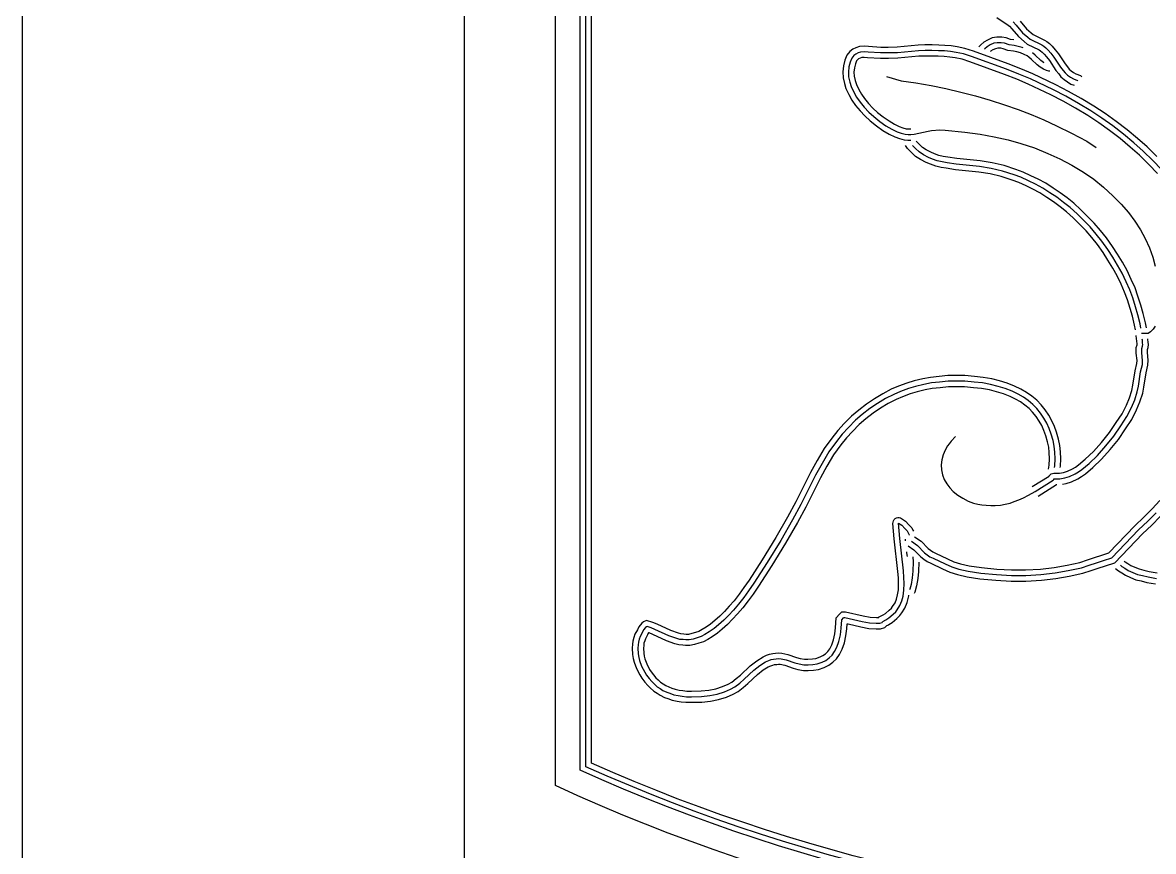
# Model space of a CAD drawing. Header units: millimetres. Extents: x 0 to 915, y 0 to 2130.
# Drawn here: x 0 to 403.2, y 730.9 to 1026.4 of the extents above; entities that cross this region are included whole.
import ezdxf

# ---------------------------------------------------------------- set-up
doc = ezdxf.new("R2010")
doc.units = ezdxf.units.MM
doc.layers.add('CUT', color=1, linetype='CONTINUOUS')
doc.layers.add('ENGRAVE', color=5, linetype='CONTINUOUS')

msp = doc.modelspace()

# ---------------------------------------------------------------- linework, layer by layer
at = {"layer": 'CUT'}
msp.add_lwpolyline([(0, 2130.15), (915.15, 2130.15), (915.15, 0), (0, 0)], close=True, dxfattribs=at)
at = {"layer": 'ENGRAVE'}
msp.add_line((314.873, 841.643), (314.808, 842.218), dxfattribs=at)
msp.add_lwpolyline([(157.575, 1895.075), (757.575, 1895.075), (757.575, 235.075), (157.575, 235.075)], close=True, dxfattribs=at)
for points in [[(190.006, 1859.98), (725.144, 1859.98), (725.144, 754.361, -0.2196524), (190.006, 754.361)], [(198.806, 1850.55), (716.344, 1850.55), (716.344, 759.828, -0.2149113), (198.806, 759.828)], [(200.806, 1848.55), (714.344, 1848.55), (714.344, 761.122, -0.2138353), (200.806, 761.122)], [(202.806, 1846.55), (712.344, 1846.55), (712.344, 762.419, -0.2127538), (202.806, 762.419)]]:
    msp.add_lwpolyline(points, format="xyb", close=True, dxfattribs=at)
for points in [[(347.388, 1028.208), (351.388, 1025.542), (351.9, 1025.176), (352.751, 1024.239), (355.159, 1021.412), (357.143, 1019.649), (358.266, 1018.776), (362.461, 1016.678), (362.96, 1016.393), (363.514, 1015.918), (364.297, 1015.222), (365.099, 1014.242), (366.153, 1012.9), (368.503, 1009.324), (369.469, 1008.144), (370.279, 1007.103), (371.418, 1006.09), (372.587, 1005.272), (373.834, 1004.523), (375.005, 1004.116)], [(353.236, 1026.679), (354.253, 1025.561), (356.592, 1022.815), (358.422, 1021.188), (359.338, 1020.476), (363.406, 1018.442), (364.117, 1018.035), (364.829, 1017.425), (365.744, 1016.611), (366.66, 1015.493), (367.778, 1014.069), (370.117, 1010.51), (371.033, 1009.391), (371.744, 1008.476), (372.66, 1007.662), (373.677, 1006.95), (374.694, 1006.34), (376.117, 1005.832), (376.321, 1005.628)], [(355.755, 1026.882), (358.024, 1024.217), (359.702, 1022.726), (360.409, 1022.176), (364.35, 1020.206), (365.275, 1019.677), (366.144, 1018.932), (367.192, 1018.001), (368.22, 1016.744), (369.403, 1015.238), (371.731, 1011.695), (372.596, 1010.638), (373.21, 1009.849), (373.902, 1009.234), (374.766, 1008.629), (375.553, 1008.157), (377.214, 1007.564), (377.735, 1007.043)], [(353.523, 1020.264), (352.281, 1020.402), (350.706, 1020.993), (349.13, 1021.256), (347.376, 1021.256), (345.727, 1020.981), (344.062, 1020.213), (342.793, 1019.451), (341.694, 1018.474), (341.071, 1017.852), (340.966, 1017.676)], [(404.493, 978.658), (400.966, 982.081), (397.553, 985.08), (393.839, 988.175), (389.914, 991.171), (385.997, 993.954), (381.97, 996.639), (377.536, 999.32), (373.007, 1001.893), (368.468, 1004.266), (360.252, 1008.168), (356.013, 1009.926), (351.502, 1011.669), (339.041, 1016.265), (336.038, 1017.231), (333.234, 1017.77), (331.106, 1018.089), (328.87, 1018.302), (326.683, 1018.406), (324.296, 1018.51), (321.769, 1018.51), (319.336, 1018.404), (311.822, 1017.693), (308.662, 1017.595), (306.016, 1017.595), (301.613, 1017.895), (300.038, 1018.007), (298.424, 1017.873), (297.147, 1017.447), (296.066, 1016.906), (294.989, 1016.137), (293.94, 1014.789), (293.16, 1012.968), (292.685, 1010.952), (292.45, 1008.833), (292.571, 1006.775), (293.031, 1004.706), (293.606, 1002.865), (294.609, 1000.748), (295.709, 998.766), (297.038, 996.884), (298.653, 994.946), (300.364, 993.129), (302.191, 991.409), (304.448, 989.582), (306.801, 987.977), (308.969, 986.676), (311.08, 985.677), (312.658, 985.113), (314.325, 984.637), (315.722, 984.51), (316.728, 984.51)], [(406.117, 974.001), (403.067, 977.256), (399.609, 980.611), (396.253, 983.561), (392.592, 986.611), (388.728, 989.561), (384.863, 992.306), (380.897, 994.95), (376.524, 997.595), (372.05, 1000.137), (367.575, 1002.476), (359.439, 1006.34), (355.27, 1008.069), (350.795, 1009.798), (338.389, 1014.374), (335.541, 1015.289), (332.897, 1015.798), (330.863, 1016.103), (328.728, 1016.306), (326.592, 1016.408), (324.253, 1016.51), (321.812, 1016.51), (319.473, 1016.408), (311.948, 1015.696), (308.694, 1015.595), (305.948, 1015.595), (301.473, 1015.9), (300.05, 1016.001), (298.829, 1015.9), (297.914, 1015.595), (297.1, 1015.188), (296.389, 1014.679), (295.677, 1013.764), (295.067, 1012.34), (294.66, 1010.611), (294.456, 1008.781), (294.558, 1007.052), (294.965, 1005.222), (295.473, 1003.595), (296.389, 1001.662), (297.406, 999.832), (298.626, 998.103), (300.151, 996.272), (301.778, 994.544), (303.507, 992.917), (305.643, 991.188), (307.88, 989.662), (309.914, 988.442), (311.846, 987.527), (313.27, 987.018), (314.694, 986.611), (315.812, 986.51), (316.728, 986.51), (317.948, 986.611), (322.931, 987.73), (324.05, 987.933), (327.1, 988.137), (328.931, 988.035), (336.05, 987.323), (341.439, 986.611), (346.422, 985.696), (351.406, 984.578), (355.982, 983.256), (360.863, 981.73), (365.643, 979.798), (369.914, 977.866), (374.185, 975.628), (378.253, 973.086), (382.016, 970.544), (385.473, 967.696), (388.829, 964.645), (391.778, 961.696), (394.321, 958.747), (396.66, 955.595), (398.592, 952.544), (400.321, 949.391), (401.846, 946.137), (403.067, 942.781), (403.88, 939.527)], [(356.803, 1017.393), (356.49, 1017.527), (355.067, 1017.933), (353.643, 1018.239), (351.812, 1018.442), (350.185, 1019.052), (348.965, 1019.256), (347.541, 1019.256), (346.321, 1019.052), (344.999, 1018.442), (343.982, 1017.832), (343.067, 1017.018), (342.981, 1016.933)], [(366.305, 1009.045), (365.919, 1009.142), (365.148, 1009.335), (364.069, 1009.874), (362.883, 1010.586), (361.816, 1011.416), (359.733, 1013.29), (358.872, 1014.056), (358.189, 1014.587), (357.101, 1015.089), (355.819, 1015.638), (354.582, 1015.992), (353.322, 1016.262), (351.344, 1016.482), (349.665, 1017.111), (348.799, 1017.256), (347.707, 1017.256), (346.915, 1017.124), (345.935, 1016.671), (345.171, 1016.213), (345.101, 1016.151)], [(404.64, 972.653), (401.64, 975.853), (398.251, 979.142), (394.952, 982.041), (391.345, 985.048), (387.541, 987.95), (383.729, 990.659), (379.824, 993.262), (375.513, 995.869), (371.092, 998.381), (366.682, 1000.686), (358.627, 1004.512), (354.526, 1006.212), (350.089, 1007.927), (337.736, 1012.483), (335.044, 1013.348), (332.56, 1013.826), (330.62, 1014.117), (328.585, 1014.311), (326.501, 1014.41), (324.21, 1014.51), (321.856, 1014.51), (319.611, 1014.412), (312.073, 1013.699), (308.725, 1013.595), (305.88, 1013.595), (301.334, 1013.904), (300.061, 1013.995), (299.234, 1013.926), (298.681, 1013.742), (298.135, 1013.469), (297.788, 1013.221), (297.414, 1012.739), (296.973, 1011.713), (296.634, 1010.271), (296.463, 1008.729), (296.545, 1007.33), (296.899, 1005.738), (297.341, 1004.324), (298.168, 1002.577), (299.102, 1000.897), (300.214, 999.322), (301.649, 997.599), (303.193, 995.959), (304.824, 994.424), (306.837, 992.794), (308.959, 991.347), (310.859, 990.207), (312.612, 989.377), (313.882, 988.923), (315.062, 988.586), (315.903, 988.51), (316.728, 988.51)], [(364.255, 1012.095), (364.016, 1012.239), (363.1, 1012.95), (361.067, 1014.781), (360.102, 1015.633)], [(308.083, 1007.256), (313.27, 1005.628), (318.558, 1004.917), (323.948, 1004.001), (329.236, 1002.883), (334.524, 1001.662), (339.812, 1000.34), (344.999, 998.815), (350.185, 997.086), (354.965, 995.459), (359.643, 993.628), (364.219, 991.696), (368.694, 989.662), (374.083, 987.018), (379.473, 984.171), (382.829, 981.832)], [(400.756, 917.612), (400.449, 919.397), (399.609, 922.756), (398.777, 925.668), (397.74, 928.882), (396.686, 931.833), (395.326, 934.867), (393.861, 938.007), (392.18, 940.949), (390.429, 943.833), (388.657, 946.647), (386.455, 949.688), (384.376, 952.286), (382.169, 954.913), (377.399, 959.684), (374.869, 962.003), (372.452, 963.894), (369.951, 965.77), (367.449, 967.438), (364.827, 969.116), (362.09, 970.59), (359.581, 971.844), (356.74, 973.107), (354.202, 974.059), (350.003, 975.424), (345.794, 976.371), (341.502, 977.104), (333.149, 977.918), (329.971, 978.415), (328.317, 978.707), (326.749, 979.076), (325.184, 979.628), (323.874, 980.189), (322.208, 981.023), (320.917, 981.883), (319.77, 982.942), (318.68, 984.126)], [(396.823, 916.882), (396.532, 918.571), (395.744, 921.721), (394.949, 924.504), (393.952, 927.595), (392.972, 930.339), (391.688, 933.203), (390.306, 936.165), (388.733, 938.918), (387.026, 941.729), (385.341, 944.406), (383.271, 947.264), (381.282, 949.75), (379.218, 952.208), (374.632, 956.794), (372.281, 958.949), (370.02, 960.719), (367.64, 962.504), (365.261, 964.09), (362.798, 965.666), (360.247, 967.04), (357.874, 968.226), (355.224, 969.404), (352.881, 970.282), (348.944, 971.562), (345.017, 972.445), (340.97, 973.136), (332.645, 973.949), (329.315, 974.469), (327.511, 974.787), (325.622, 975.232), (323.729, 975.9), (322.191, 976.559), (320.196, 977.556), (318.436, 978.73), (316.939, 980.111), (315.58, 981.584), (315.099, 982.258), (314.862, 982.59)], [(398.746, 917.501), (398.49, 918.984), (397.677, 922.239), (396.863, 925.086), (395.846, 928.239), (394.829, 931.086), (393.507, 934.035), (392.083, 937.086), (390.456, 939.933), (388.728, 942.781), (386.999, 945.527), (384.863, 948.476), (382.829, 951.018), (380.694, 953.561), (376.016, 958.239), (373.575, 960.476), (371.236, 962.306), (368.795, 964.137), (366.355, 965.764), (363.812, 967.391), (361.168, 968.815), (358.728, 970.035), (355.982, 971.256), (353.541, 972.171), (349.473, 973.493), (345.406, 974.408), (341.236, 975.12), (332.897, 975.933), (329.643, 976.442), (327.914, 976.747), (326.185, 977.154), (324.456, 977.764), (323.033, 978.374), (321.202, 979.289), (319.677, 980.306), (318.355, 981.527), (317.439, 982.518), (317.347, 982.619)], [(403.88, 918.171), (403.168, 917.154), (402.151, 916.137), (401.338, 915.628), (398.999, 915.527)], [(332.694, 878.815), (331.168, 877.188), (330.355, 876.272), (329.846, 875.561), (328.931, 873.933), (328.219, 872.306), (327.812, 870.578), (327.609, 868.747), (327.711, 867.018), (328.016, 865.188), (328.626, 863.561), (329.541, 861.933), (330.66, 860.51), (331.88, 859.289), (333.507, 857.967), (335.338, 856.849), (337.168, 855.832), (339.1, 855.12), (340.626, 854.713), (342.05, 854.51), (343.575, 854.306), (345.304, 854.205), (346.829, 854.205), (348.66, 854.408), (350.389, 854.713), (352.117, 855.12), (353.643, 855.628), (355.27, 856.239), (356.897, 856.95), (358.728, 857.967), (361.067, 859.289), (367.473, 863.256), (367.677, 863.459), (367.778, 863.764), (369.914, 863.764), (371.643, 864.069), (373.372, 864.578), (375.304, 865.493), (376.524, 866.205), (377.744, 867.12), (380.287, 869.256), (383.338, 872.103), (386.287, 875.459), (389.134, 879.018), (391.677, 882.679), (393.812, 885.933), (395.439, 889.188), (396.558, 891.933), (397.473, 894.781), (397.88, 896.815), (398.694, 901.9), (399.304, 904.544), (399.406, 905.967), (399.1, 908.713), (399.1, 910.239), (399.406, 911.052), (399.507, 911.662), (399.406, 912.171), (399.304, 913.137), (399.261, 913.546)], [(360.014, 860.99), (366.03, 864.714), (366.096, 864.846), (366.416, 865.228), (366.82, 865.52), (367.284, 865.702), (367.778, 865.764), (369.739, 865.764), (371.185, 866.019), (372.657, 866.452), (374.37, 867.264), (375.417, 867.874), (376.5, 868.687), (378.96, 870.753), (381.901, 873.498), (384.754, 876.744), (387.53, 880.215), (390.019, 883.798), (392.076, 886.933), (393.616, 890.013), (394.677, 892.618), (395.534, 895.285), (395.911, 897.169), (396.73, 902.283), (397.32, 904.842), (397.398, 905.928), (397.1, 908.602), (397.1, 910.601), (397.465, 911.573), (397.426, 911.869), (397.119, 914.788), (397.106, 914.913)], [(370.807, 861.891), (372.1, 862.119), (374.086, 862.703), (376.237, 863.722), (377.632, 864.535), (378.989, 865.553), (381.613, 867.758), (384.775, 870.708), (387.82, 874.173), (390.738, 877.822), (393.334, 881.56), (395.549, 884.934), (397.263, 888.362), (398.439, 891.249), (399.412, 894.277), (399.849, 896.461), (400.658, 901.516), (401.288, 904.246), (401.413, 906.007), (401.1, 908.824), (401.1, 909.876), (401.346, 910.532), (401.54, 911.695), (401.385, 912.472), (401.284, 913.432), (401.263, 913.633)], [(370.007, 867.832), (370.076, 868.228), (370.187, 870.884), (370.079, 873.36), (369.861, 875.649), (369.415, 877.88), (368.658, 880.367), (367.911, 882.396), (367.037, 884.471), (365.915, 886.49), (364.594, 888.362), (363.186, 890.095), (361.621, 891.772), (359.835, 893.223), (357.996, 894.521), (356.02, 895.728), (353.733, 896.818), (351.031, 897.898), (348.376, 898.642), (345.633, 899.38), (342.526, 899.916), (339.497, 900.229), (336.039, 900.544), (329.95, 900.544), (326.796, 900.228), (323.757, 899.914), (320.982, 899.38), (317.952, 898.649), (315.277, 897.9), (312.316, 896.737), (309.78, 895.68), (306.697, 894.085), (303.755, 892.299), (300.918, 890.407), (298.17, 888.294), (295.632, 886.073), (293.011, 883.453), (290.699, 880.93), (288.593, 878.297), (285.864, 874.518), (283.365, 870.25), (280.996, 866.026), (275.699, 855.535), (272.774, 850.088), (268.634, 842.817), (263.779, 834.928), (259.134, 827.658), (257.241, 824.968), (255.53, 822.653), (253.757, 820.29), (251.985, 818.32), (250.291, 816.427), (248.643, 814.779), (246.89, 813.22), (245.349, 811.969), (243.737, 810.831), (242.315, 809.977), (241.167, 809.359), (239.946, 808.923), (238.65, 808.553), (237.499, 808.306), (236.601, 808.306), (235.769, 808.399), (234.704, 808.488), (233.836, 808.724), (231.143, 809.686), (226.318, 811.898), (224.755, 812.567), (222.461, 813.223), (221.451, 812.718), (220.772, 812.265), (219.739, 810.937), (219.256, 809.97), (218.375, 808.319), (217.999, 807.191), (217.638, 805.869), (217.516, 804.771), (217.401, 803.39), (217.515, 801.108), (217.754, 799.674), (218.105, 798.39), (218.888, 796.152), (220.101, 793.836), (220.794, 792.68), (221.828, 791.302), (222.941, 790.078), (223.822, 789.197), (225.122, 788.015), (226.248, 787.339), (227.354, 786.565), (228.915, 785.845), (230.117, 785.408), (231.684, 784.848), (233.407, 784.504), (234.895, 784.291), (236.561, 784.069), (238.553, 784.069), (242.215, 784.174), (245.325, 784.495), (248.161, 785.041), (251.011, 785.918), (253.369, 786.928), (255.107, 787.971), (256.949, 789.38), (258.655, 790.766), (262.112, 794.019), (264.08, 795.613), (265.896, 796.702), (266.849, 797.136), (267.468, 797.367), (268.141, 797.517), (268.962, 797.608), (269.555, 797.682), (270.128, 797.619), (271.752, 797.258), (274.763, 796.254), (276.431, 795.809), (278.417, 795.459), (280.176, 795.459), (282.037, 795.568), (283.842, 795.809), (285.854, 796.519), (287.453, 797.257), (288.957, 798.385), (290.174, 799.603), (291.283, 801.081), (292.234, 802.983), (293.029, 805.253), (293.581, 807.795), (293.905, 810.278), (294.032, 812.111), (294.371, 812.022), (298.921, 810.96), (301.75, 810.416), (304.381, 810.306), (305.889, 810.306), (307.479, 810.704), (308.221, 811.446), (308.572, 811.626), (308.874, 811.791), (310.075, 812.511), (311.786, 813.994), (312.869, 815.077), (313.492, 815.95), (314.625, 817.649), (315.48, 819.604), (315.947, 821.589), (316.014, 822.034), (316.047, 822.256)], [(367.964, 867.754), (368.083, 868.442), (368.185, 870.883), (368.083, 873.222), (367.88, 875.357), (367.473, 877.391), (366.761, 879.73), (366.05, 881.662), (365.236, 883.595), (364.219, 885.425), (362.999, 887.154), (361.677, 888.781), (360.253, 890.306), (358.626, 891.628), (356.897, 892.849), (355.067, 893.967), (352.931, 894.984), (350.389, 896.001), (347.846, 896.713), (345.202, 897.425), (342.253, 897.933), (339.304, 898.239), (335.948, 898.544), (330.05, 898.544), (326.999, 898.239), (324.05, 897.933), (321.406, 897.425), (318.456, 896.713), (315.914, 896.001), (313.067, 894.883), (310.626, 893.866), (307.677, 892.34), (304.829, 890.611), (302.083, 888.781), (299.439, 886.747), (296.999, 884.611), (294.456, 882.069), (292.219, 879.628), (290.185, 877.086), (287.541, 873.425), (285.1, 869.256), (282.761, 865.086), (277.473, 854.611), (274.524, 849.12), (270.355, 841.798), (265.473, 833.866), (260.795, 826.544), (258.863, 823.798), (257.134, 821.459), (255.304, 819.018), (253.473, 816.984), (251.744, 815.052), (250.016, 813.323), (248.185, 811.696), (246.558, 810.374), (244.829, 809.154), (243.304, 808.239), (241.982, 807.527), (240.558, 807.018), (239.134, 806.611), (237.711, 806.306), (236.49, 806.306), (235.575, 806.408), (234.355, 806.51), (233.236, 806.815), (230.389, 807.832), (225.507, 810.069), (224.083, 810.679), (222.66, 811.086), (222.456, 810.984), (222.151, 810.781), (221.439, 809.866), (221.033, 809.052), (220.219, 807.527), (219.914, 806.611), (219.609, 805.493), (219.507, 804.578), (219.406, 803.357), (219.507, 801.323), (219.711, 800.103), (220.016, 798.984), (220.728, 796.95), (221.846, 794.815), (222.456, 793.798), (223.372, 792.578), (224.389, 791.459), (225.202, 790.645), (226.321, 789.628), (227.338, 789.018), (228.355, 788.306), (229.677, 787.696), (230.795, 787.289), (232.219, 786.781), (233.744, 786.476), (235.168, 786.272), (236.694, 786.069), (238.524, 786.069), (242.083, 786.171), (245.033, 786.476), (247.677, 786.984), (250.321, 787.798), (252.456, 788.713), (253.982, 789.628), (255.711, 790.95), (257.338, 792.272), (260.795, 795.527), (262.931, 797.256), (264.965, 798.476), (266.083, 798.984), (266.897, 799.289), (267.812, 799.493), (268.728, 799.595), (269.541, 799.696), (270.456, 799.595), (272.287, 799.188), (275.338, 798.171), (276.863, 797.764), (278.592, 797.459), (280.117, 797.459), (281.846, 797.561), (283.372, 797.764), (285.1, 798.374), (286.422, 798.984), (287.643, 799.9), (288.66, 800.917), (289.575, 802.137), (290.389, 803.764), (291.1, 805.798), (291.609, 808.137), (291.914, 810.476), (292.117, 813.425), (292.728, 814.137), (292.931, 814.34), (293.236, 814.34), (299.338, 812.917), (301.982, 812.408), (304.422, 812.306), (305.643, 812.306), (306.456, 812.51), (306.66, 812.713), (306.761, 812.917), (307.88, 813.527), (308.897, 814.137), (310.422, 815.459), (311.338, 816.374), (311.846, 817.086), (312.863, 818.611), (313.575, 820.239), (313.982, 821.967), (314.287, 824.001), (314.389, 826.442), (314.287, 828.578), (314.083, 830.917), (312.761, 842.51), (312.355, 848.001), (313.575, 847.188), (314.592, 846.069), (315.406, 845.154), (316.117, 843.832), (316.178, 843.661)], [(365.847, 867.255), (366.091, 868.656), (366.183, 870.881), (366.088, 873.083), (365.899, 875.066), (365.531, 876.903), (364.865, 879.093), (364.189, 880.928), (363.435, 882.718), (362.523, 884.36), (361.404, 885.945), (360.168, 887.466), (358.885, 888.841), (357.417, 890.033), (355.798, 891.177), (354.113, 892.206), (352.129, 893.151), (349.746, 894.104), (347.317, 894.785), (344.771, 895.47), (341.98, 895.951), (339.11, 896.248), (335.857, 896.544), (330.149, 896.544), (327.201, 896.249), (324.342, 895.953), (321.829, 895.47), (318.961, 894.777), (316.551, 894.103), (313.817, 893.029), (311.471, 892.051), (308.656, 890.595), (305.903, 888.924), (303.249, 887.154), (300.709, 885.2), (298.366, 883.15), (295.901, 880.686), (293.739, 878.327), (291.778, 875.875), (289.219, 872.332), (286.836, 868.261), (284.527, 864.146), (279.247, 853.688), (276.274, 848.152), (272.076, 840.779), (267.168, 832.803), (262.457, 825.429), (260.485, 822.628), (258.739, 820.265), (256.85, 817.747), (254.962, 815.649), (253.198, 813.677), (251.388, 811.868), (249.481, 810.172), (247.767, 808.779), (245.922, 807.477), (244.293, 806.5), (242.797, 805.694), (241.17, 805.113), (239.619, 804.67), (237.922, 804.306), (236.379, 804.306), (235.381, 804.417), (234.006, 804.532), (232.636, 804.906), (229.634, 805.978), (224.697, 808.241), (223.412, 808.791), (223.177, 808.858), (222.975, 808.464), (222.81, 808.134), (222.063, 806.734), (221.829, 806.032), (221.579, 805.117), (221.498, 804.384), (221.41, 803.324), (221.499, 801.538), (221.667, 800.532), (221.927, 799.579), (222.567, 797.749), (223.591, 795.794), (224.118, 794.915), (224.915, 793.853), (225.836, 792.839), (226.583, 792.093), (227.52, 791.242), (228.427, 790.697), (229.355, 790.047), (230.439, 789.547), (231.473, 789.171), (232.754, 788.713), (234.082, 788.448), (235.442, 788.254), (236.826, 788.069), (238.496, 788.069), (241.952, 788.168), (244.74, 788.456), (247.192, 788.928), (249.631, 789.678), (251.544, 790.498), (252.856, 791.285), (254.472, 792.521), (256.02, 793.779), (259.479, 797.034), (261.782, 798.898), (264.034, 800.249), (265.318, 800.833), (266.326, 801.211), (267.484, 801.469), (268.493, 801.581), (269.527, 801.71), (270.785, 801.57), (272.821, 801.118), (275.912, 800.087), (277.295, 799.719), (278.767, 799.459), (280.059, 799.459), (281.655, 799.553), (282.902, 799.719), (284.347, 800.229), (285.392, 800.711), (286.329, 801.414), (287.145, 802.23), (287.867, 803.193), (288.543, 804.545), (289.172, 806.343), (289.637, 808.479), (289.923, 810.674), (290.168, 814.224), (291.259, 815.497), (292.103, 816.34), (293.466, 816.34), (299.754, 814.873), (302.214, 814.4), (304.464, 814.306), (305.337, 814.306), (305.215, 814.296), (305.253, 814.372), (306.886, 815.263), (307.719, 815.762), (309.059, 816.924), (309.806, 817.671), (310.2, 818.222), (311.101, 819.574), (311.67, 820.874), (312.016, 822.345), (312.293, 824.192), (312.387, 826.436), (312.291, 828.443), (312.093, 830.717), (310.77, 842.323), (310.36, 847.854), (310.385, 848.348), (310.53, 848.821), (310.787, 849.244), (311.14, 849.591), (311.568, 849.84), (312.043, 849.977), (312.538, 849.993), (313.021, 849.887), (313.464, 849.665), (314.889, 848.715), (316.079, 847.406), (317.056, 846.308), (317.503, 845.477), (317.72, 845.075)], [(362.119, 857.589), (368.723, 861.677), (368.82, 861.774)], [(318.093, 843.12), (320.364, 841.499), (322.935, 838.927), (323.712, 838.323), (324.537, 837.746), (325.504, 837.306), (329.778, 835.271), (332.096, 834.208), (334.434, 833.46), (337.539, 832.781), (341.891, 832.089), (347.383, 831.589), (352.682, 831.289), (357.654, 831.289), (362.925, 831.588), (367.894, 832.184), (372.479, 832.981), (377.021, 833.969), (379.778, 834.855), (382.287, 835.658), (384.838, 836.576), (387.337, 837.352), (396.564, 846.972), (399.833, 850.139), (402.747, 853.052), (405.544, 856.049)], [(316.931, 841.493), (319.067, 839.967), (321.609, 837.425), (322.524, 836.713), (323.541, 836.001), (324.66, 835.493), (328.931, 833.459), (331.372, 832.34), (333.914, 831.527), (337.168, 830.815), (341.643, 830.103), (347.236, 829.595), (352.626, 829.289), (357.711, 829.289), (363.1, 829.595), (368.185, 830.205), (372.863, 831.018), (377.541, 832.035), (380.389, 832.95), (382.931, 833.764), (385.473, 834.679), (388.422, 835.595), (397.982, 845.561), (401.236, 848.713), (404.185, 851.662)], [(315.768, 839.865), (317.769, 838.436), (320.283, 835.923), (321.336, 835.104), (322.545, 834.257), (323.816, 833.679), (328.084, 831.647), (330.648, 830.472), (333.394, 829.593), (336.797, 828.849), (341.395, 828.117), (347.089, 827.6), (352.569, 827.289), (357.767, 827.289), (363.276, 827.601), (368.476, 828.225), (373.247, 829.055), (378.061, 830.101), (380.999, 831.046), (383.575, 831.87), (386.109, 832.782), (389.508, 833.837), (399.4, 844.15), (402.639, 847.288), (405.624, 850.272)], [(315.506, 836.094), (315.358, 837.389), (315.318, 837.741)], [(317.487, 835.904), (317.541, 834.171), (317.439, 830.815), (317.236, 828.476), (316.829, 826.035), (316.341, 824.408), (316.288, 824.232)], [(319.536, 833.982), (319.437, 830.698), (319.222, 828.224), (318.781, 825.582), (318.115, 823.362), (317.936, 822.884)], [(389.769, 831.835), (390.793, 830.925), (391.929, 830.243), (393.256, 829.358), (395.065, 828.567), (396.961, 827.786), (398.832, 827.346), (400.925, 826.823), (404.003, 826.292)], [(391.465, 833.003), (391.982, 832.544), (392.999, 831.933), (394.219, 831.12), (395.846, 830.408), (397.575, 829.696), (399.304, 829.289), (401.338, 828.781), (404.287, 828.272)], [(392.851, 834.447), (393.171, 834.163), (394.069, 833.624), (395.182, 832.882), (396.628, 832.249), (398.189, 831.606), (399.775, 831.233), (401.751, 830.739), (404.571, 830.253)]]:
    msp.add_lwpolyline(points, dxfattribs=at)

doc.saveas('drawing.dxf')
